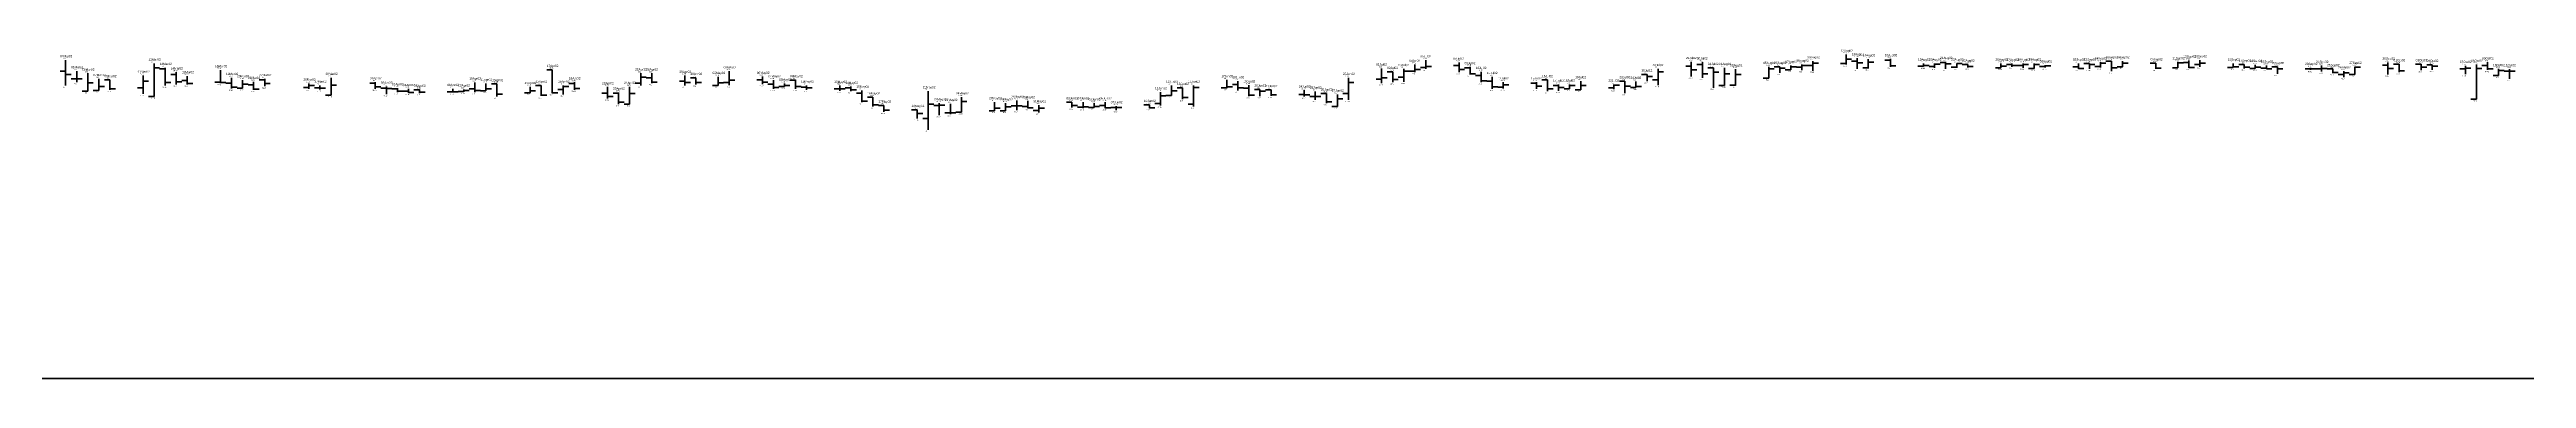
# Model space of a CAD drawing. Header units: inches. Extents: x 0 to 30000, y -20 to 2443.
# Drawn here: x 10144.5 to 10368.5, y 0 to 29.8 of the extents above; entities that cross this region are included whole.
import ezdxf

# ---------------------------------------------------------------- set-up
doc = ezdxf.new("R2010")
doc.units = ezdxf.units.IN
doc.header["$MEASUREMENT"] = 0
for name, color, linetype in [('axis', 7, 'Continuous'), ('DATE', 7, 'Continuous'), ('Graph', 7, 'Continuous'), ('Rate', 7, 'Continuous')]:
    doc.layers.add(name, color=color, linetype=linetype)
doc.styles.get("Standard").update_dxf_attribs({"font": 'arial.ttf'})

msp = doc.modelspace()

# ---------------------------------------------------------------- linework, layer by layer
at = {"layer": 'axis', "color": 7, "lineweight": 35}
msp.add_line((0, 0), (30000, 0), dxfattribs=at)
at = {"layer": 'Graph', "color": 3, "lineweight": 35}
for p, q in [((10307, 29.3), (10307, 28.4)), ((10148, 27.6), (10148, 26)), ((10149, 27.1), (10149, 26.05)), ((10153, 27.4), (10153, 25.75)), ((10153, 26.905), (10153.5, 26.905)), ((10154, 28.5), (10154, 25.505)), ((10154, 28.1), (10154.5, 28.1)), ((10162, 26.99), (10162, 26.26)), ((10170, 27.2), (10170, 25.62)), ((10198, 27.6), (10198, 26.5)), ((10198, 27.25), (10198.5, 27.25)), ((10205, 27.29), (10205, 26.5)), ((10206, 27.79), (10206, 26.535)), ((10206, 26.99), (10206.5, 26.99)), ((10251, 27), (10251, 26.25)), ((10262, 27.2), (10262, 25.205)), ((10265, 27.075), (10264.5, 27.075)), ((10265, 28.05), (10265, 26.72)), ((10265, 27.195), (10265.5, 27.195)), ((10267, 27.25), (10266.5, 27.25)), ((10267, 28), (10267, 26.825)), ((10267, 27.785), (10267.5, 27.785)), ((10268, 27.785), (10267.5, 27.785)), ((10268, 28.39), (10268, 27.7)), ((10268, 27.945), (10268.5, 27.945)), ((10269, 28.12), (10268.5, 28.12)), ((10269, 28.79), (10269, 28)), ((10269, 28.22), (10269.5, 28.22)), ((10283, 26.9), (10283, 26.1)), ((10290, 27.005), (10289.5, 27.005)), ((10290, 28), (10290, 26.525)), ((10290, 27.75), (10290.5, 27.75)), ((10296, 28.1), (10296, 26.51)), ((10296, 27.54), (10296.5, 27.54)), ((10297, 27.99), (10297, 26.5)), ((10297, 27.495), (10297.5, 27.495)), ((10300, 27.15), (10299.5, 27.15)), ((10300, 28.19), (10300, 27.15)), ((10300, 28.02), (10300.5, 28.02)), ((10302, 27.91), (10301.5, 27.91)), ((10302, 28.3), (10302, 27.91)), ((10302, 28.175), (10302.5, 28.175)), ((10303, 28.15), (10302.5, 28.15)), ((10303, 28.4), (10303, 27.9)), ((10303, 28.3), (10303.5, 28.3)), ((10304, 28.31), (10303.5, 28.31)), ((10304, 28.7), (10304, 27.84)), ((10304, 28.525), (10304.5, 28.525)), ((10307, 28.5), (10306.5, 28.5)), ((10307, 28.895), (10307.5, 28.895)), ((10309, 28.1), (10308.5, 28.1)), ((10309, 28.89), (10309, 28.05)), ((10309, 28.615), (10309.5, 28.615)), ((10314, 28.25), (10313.5, 28.25)), ((10314, 28.5), (10314, 28.205)), ((10314, 28.31), (10314.5, 28.31)), ((10315, 28.22), (10314.5, 28.22)), ((10315, 28.5), (10315, 28.1)), ((10315, 28.415), (10315.5, 28.415)), ((10317, 28.15), (10316.5, 28.15)), ((10317, 28.5), (10317, 28.1)), ((10317, 28.49), (10317.5, 28.49)), ((10321, 28.11), (10320.5, 28.11)), ((10321, 28.495), (10321, 28.11)), ((10321, 28.24), (10321.5, 28.24)), ((10323, 28.3), (10322.5, 28.3)), ((10323, 28.49), (10323, 28.11)), ((10323, 28.405), (10323.5, 28.405)), ((10324, 28.035), (10323.5, 28.035)), ((10324, 28.5), (10324, 28.035)), ((10324, 28.385), (10324.5, 28.385)), ((10325, 28.21), (10324.5, 28.21)), ((10325, 28.35), (10325, 28.13)), ((10325, 28.29), (10325.5, 28.29)), ((10330, 28.21), (10329.5, 28.21)), ((10330, 28.6), (10330, 28.125)), ((10330, 28.515), (10330.5, 28.515)), ((10332, 28.2), (10331.5, 28.2)), ((10332, 28.7), (10332, 28.2)), ((10332, 28.51), (10332.5, 28.51)), ((10337, 28.1), (10336.5, 28.1)), ((10337, 28.625), (10337, 28.1)), ((10337, 28.54), (10337.5, 28.54)), ((10339, 28.395), (10338.5, 28.395)), ((10339, 28.8), (10339, 28.2)), ((10339, 28.53), (10339.5, 28.53)), ((10342, 28.135), (10341.5, 28.135)), ((10342, 28.5), (10342, 28.135)), ((10342, 28.195), (10342.5, 28.195)), ((10344, 28.04), (10343.5, 28.04)), ((10344, 28.375), (10344, 28.04)), ((10344, 28.165), (10344.5, 28.165)), ((10349, 28), (10348.5, 28)), ((10349, 28.1), (10349, 27.905)), ((10349, 28), (10349.5, 28)), ((10350, 28), (10349.5, 28)), ((10350, 28.295), (10350, 27.76)), ((10350, 28.05), (10350.5, 28.05)), ((10352, 27.5), (10351.5, 27.5)), ((10352, 27.795), (10352, 27.245)), ((10352, 27.645), (10352.5, 27.645)), ((10353, 27.5), (10352.5, 27.5)), ((10353, 28.195), (10353, 27.5)), ((10353, 28.145), (10353.5, 28.145)), ((10363, 28), (10362.5, 28)), ((10363, 28.285), (10363, 27.525)), ((10363, 28.06), (10363.5, 28.06)), ((10364, 28.39), (10364, 25.25)), ((10364, 28.04), (10364.5, 28.04)), ((10366, 27.4), (10365.5, 27.4)), ((10366, 27.995), (10366, 27.4)), ((10366, 27.855), (10366.5, 27.855)), ((10367, 27.8), (10366.5, 27.8)), ((10367, 27.99), (10367, 27.1)), ((10367, 27.805), (10367.5, 27.805)), ((10148, 26), (10147.5, 26)), ((10148, 26.745), (10148.5, 26.745)), ((10149, 26.05), (10148.5, 26.05)), ((10149, 26.395), (10149.5, 26.395)), ((10153, 26.3), (10152.5, 26.3)), ((10154, 25.505), (10153.5, 25.505)), ((10162, 26.26), (10161.5, 26.26)), ((10162, 26.605), (10162.5, 26.605)), ((10168, 26.325), (10167.5, 26.325)), ((10168, 26.69), (10168, 26.205)), ((10168, 26.495), (10168.5, 26.495)), ((10170, 25.62), (10169.5, 25.62)), ((10170, 26.535), (10170.5, 26.535)), ((10182, 25.95), (10181.5, 25.95)), ((10182, 26.15), (10182, 25.925)), ((10182, 26.06), (10182.5, 26.06)), ((10184, 26.02), (10183.5, 26.02)), ((10184, 26.68), (10184, 26.02)), ((10184, 26.19), (10184.5, 26.19)), ((10188, 25.85), (10187.5, 25.85)), ((10188, 26.38), (10188, 25.85)), ((10188, 26.01), (10188.5, 26.01)), ((10191, 26.13), (10190.5, 26.13)), ((10191, 26.5), (10191, 25.7)), ((10191, 26.42), (10191.5, 26.42)), ((10197, 24.8), (10196.5, 24.8)), ((10197, 26.39), (10197, 24.8)), ((10197, 25.775), (10197.5, 25.775)), ((10198, 26.7), (10197.5, 26.7)), ((10205, 26.505), (10204.5, 26.505)), ((10205, 26.755), (10205.5, 26.755)), ((10206, 26.78), (10205.5, 26.78)), ((10211, 26.4), (10210.5, 26.4)), ((10211, 26.69), (10211, 26.4)), ((10211, 26.51), (10211.5, 26.51)), ((10224, 26), (10224, 22.5)), ((10224, 24.805), (10224.5, 24.805)), ((10225, 24.69), (10224.5, 24.69)), ((10225, 24.895), (10225, 23.81)), ((10225, 24.73), (10225.5, 24.73)), ((10226, 24.85), (10226, 23.9)), ((10227, 25.44), (10227, 24.075)), ((10227, 25.055), (10227.5, 25.055)), ((10230, 25), (10230, 24.2)), ((10231, 24.895), (10231, 24.2)), ((10232, 24.65), (10231.5, 24.65)), ((10232, 25.14), (10232, 24.265)), ((10232, 24.67), (10232.5, 24.67)), ((10234, 24.725), (10234, 24.05)), ((10238, 25), (10238, 24.44)), ((10239, 24.89), (10239, 24.5)), ((10245, 24.88), (10244.5, 24.88)), ((10245, 25.9), (10245, 24.68)), ((10245, 25.565), (10245.5, 25.565)), ((10246, 25.6), (10245.5, 25.6)), ((10246, 26.5), (10246, 25.6)), ((10246, 26.015), (10246.5, 26.015)), ((10248, 24.8), (10247.5, 24.8)), ((10248, 26.5), (10248, 24.6)), ((10248, 26.325), (10248.5, 26.325)), ((10251, 26.3), (10250.5, 26.3)), ((10251, 26.39), (10251.5, 26.39)), ((10259, 25.5), (10258.5, 25.5)), ((10259, 25.96), (10259, 25.2)), ((10259, 25.5), (10259.5, 25.5)), ((10261, 25.7), (10261, 24.6)), ((10261, 25.29), (10261.5, 25.29)), ((10262, 25.77), (10261.5, 25.77)), ((10262, 26.77), (10262.5, 26.77)), ((10276, 26.35), (10275.5, 26.35)), ((10276, 26.795), (10276, 26.225)), ((10276, 26.545), (10276.5, 26.545)), ((10282, 26.2), (10281.5, 26.2)), ((10282, 26.6), (10282, 26.2)), ((10282, 26.485), (10282.5, 26.485)), ((10283, 26.1), (10282.5, 26.1)), ((10283, 26.485), (10283.5, 26.485)), ((10286, 26.3), (10285.5, 26.3)), ((10286, 26.6), (10286, 26.18)), ((10286, 26.52), (10286.5, 26.52)), ((10288, 26.305), (10287.5, 26.305)), ((10288, 26.85), (10288, 26.305)), ((10288, 26.42), (10288.5, 26.42)), ((10296, 26.51), (10295.5, 26.51)), ((10297, 26.52), (10296.5, 26.52)), ((10364, 25.25), (10363.5, 25.25)), ((10224, 23.5), (10223.5, 23.5)), ((10226, 24.025), (10225.5, 24.025)), ((10226, 24.03), (10226.5, 24.03)), ((10227, 24.075), (10226.5, 24.075)), ((10230, 24.2), (10229.5, 24.2)), ((10230, 24.44), (10230.5, 24.44)), ((10231, 24.2), (10230.5, 24.2)), ((10231, 24.575), (10231.5, 24.575)), ((10234, 24.225), (10233.5, 24.225)), ((10234, 24.46), (10234.5, 24.46)), ((10238, 24.55), (10237.5, 24.55)), ((10238, 24.57), (10238.5, 24.57)), ((10239, 24.5), (10238.5, 24.5)), ((10239, 24.6), (10239.5, 24.6)), ((10261, 24.6), (10260.5, 24.6))]:
    msp.add_line(p, q, dxfattribs=at)
at = {"layer": 'Graph', "color": 1, "lineweight": 35}
for p, q in [((10146, 27.805), (10145.5, 27.805)), ((10146, 28.8), (10146, 26.5)), ((10146, 27.48), (10146.5, 27.48)), ((10147, 27.1), (10146.5, 27.1)), ((10147, 27.8), (10147, 26.8)), ((10147, 27.095), (10147.5, 27.095)), ((10150, 27), (10149.5, 27)), ((10150, 27), (10150, 26.115)), ((10155, 28), (10154.5, 28)), ((10155, 28.1), (10155, 26.51)), ((10156, 27.5), (10155.5, 27.5)), ((10156, 27.695), (10156, 26.6)), ((10157, 26.955), (10156.5, 26.955)), ((10157, 27.355), (10157, 26.6)), ((10160, 27.9), (10160, 26.7)), ((10161, 27.195), (10161, 26.215)), ((10164, 27), (10163.5, 27)), ((10164, 27.1), (10164, 26.425)), ((10190, 27.93), (10189.5, 27.93)), ((10190, 27.93), (10190, 25.8)), ((10199, 27.2), (10198.5, 27.2)), ((10199, 27.6), (10199, 26.7)), ((10202, 26.9), (10201.5, 26.9)), ((10202, 27.39), (10202, 26.5)), ((10203, 27.19), (10202.5, 27.19)), ((10203, 27.2), (10203, 26.6)), ((10209, 27.005), (10208.5, 27.005)), ((10209, 27.3), (10209, 26.61)), ((10210, 26.98), (10210, 26.205)), ((10212, 26.995), (10211.5, 26.995)), ((10212, 27), (10212, 26.205)), ((10252, 26.9), (10252, 26.05)), ((10266, 27.735), (10265.5, 27.735)), ((10266, 27.74), (10266, 26.81)), ((10266, 27.045), (10266.5, 27.045)), ((10272, 28.31), (10271.5, 28.31)), ((10272, 28.575), (10272, 27.71)), ((10272, 27.935), (10272.5, 27.935)), ((10273, 28.095), (10272.5, 28.095)), ((10273, 28.175), (10273, 27.5)), ((10273, 27.56), (10273.5, 27.56)), ((10274, 27.4), (10273.5, 27.4)), ((10274, 27.745), (10274, 26.805)), ((10274, 26.925), (10274.5, 26.925)), ((10275, 26.9), (10274.5, 26.9)), ((10275, 27.285), (10275, 26.2)), ((10280, 27), (10279.5, 27)), ((10280, 27), (10280, 26)), ((10287, 26.9), (10286.5, 26.9)), ((10287, 26.9), (10287, 25.8)), ((10289, 27.5), (10288.5, 27.5)), ((10289, 27.5), (10289, 26.9)), ((10289, 27.305), (10289.5, 27.305)), ((10293, 28.25), (10292.5, 28.25)), ((10293, 28.64), (10293, 27.31)), ((10293, 27.925), (10293.5, 27.925)), ((10294, 28.4), (10293.5, 28.4)), ((10294, 28.6), (10294, 27.2)), ((10294, 27.545), (10294.5, 27.545)), ((10295, 28.1), (10294.5, 28.1)), ((10295, 28.1), (10295, 26.3)), ((10295, 27.695), (10295.5, 27.695)), ((10301, 28.2), (10300.5, 28.2)), ((10301, 28.2), (10301, 27.65)), ((10301, 28.06), (10301.5, 28.06)), ((10308, 28.7), (10307.5, 28.7)), ((10308, 28.975), (10308, 28)), ((10308, 28.535), (10308.5, 28.535)), ((10311, 28.8), (10310.5, 28.8)), ((10311, 28.9), (10311, 28.2)), ((10311, 28.27), (10311.5, 28.27)), ((10316, 28.59), (10315.5, 28.59)), ((10316, 28.65), (10316, 28)), ((10316, 28.46), (10316.5, 28.46)), ((10318, 28.405), (10317.5, 28.405)), ((10318, 28.405), (10318, 28.12)), ((10318, 28.22), (10318.5, 28.22)), ((10322, 28.4), (10321.5, 28.4)), ((10322, 28.48), (10322, 28.2)), ((10322, 28.3), (10322.5, 28.3)), ((10328, 28.2), (10327.5, 28.2)), ((10328, 28.5), (10328, 28)), ((10328, 28.03), (10328.5, 28.03)), ((10329, 28.495), (10328.5, 28.495)), ((10329, 28.495), (10329, 28.01)), ((10329, 28.4), (10329.5, 28.4)), ((10331, 28.7), (10330.5, 28.7)), ((10331, 28.7), (10331, 27.8)), ((10331, 28.085), (10331.5, 28.085)), ((10335, 28.51), (10334.5, 28.51)), ((10335, 28.51), (10335, 28)), ((10335, 28.055), (10335.5, 28.055)), ((10338, 28.565), (10337.5, 28.565)), ((10338, 28.775), (10338, 28.1)), ((10338, 28.125), (10338.5, 28.125)), ((10343, 28.4), (10342.5, 28.4)), ((10343, 28.4), (10343, 28.05)), ((10343, 28.145), (10343.5, 28.145)), ((10345, 28.06), (10344.5, 28.06)), ((10345, 28.32), (10345, 28)), ((10345, 28.015), (10345.5, 28.015)), ((10346, 28.18), (10345.5, 28.18)), ((10346, 28.18), (10346, 27.55)), ((10346, 27.995), (10346.5, 27.995)), ((10351, 27.995), (10350.5, 27.995)), ((10351, 27.995), (10351, 27.61)), ((10351, 27.665), (10351.5, 27.665)), ((10356, 28.34), (10355.5, 28.34)), ((10356, 28.59), (10356, 27.505)), ((10356, 28.035), (10356.5, 28.035)), ((10357, 28.44), (10356.5, 28.44)), ((10357, 28.44), (10357, 27.71)), ((10357, 27.815), (10357.5, 27.815)), ((10359, 28.44), (10358.5, 28.44)), ((10359, 28.44), (10359, 27.9)), ((10359, 28.15), (10359.5, 28.15)), ((10360, 28.38), (10359.5, 28.38)), ((10360, 28.38), (10360, 27.91)), ((10360, 28.24), (10360.5, 28.24)), ((10365, 28.3), (10364.5, 28.3)), ((10365, 28.6), (10365, 27.905)), ((10365, 28.015), (10365.5, 28.015)), ((10150, 26.2), (10150.5, 26.2)), ((10155, 26.77), (10155.5, 26.77)), ((10156, 26.825), (10156.5, 26.825)), ((10157, 26.675), (10157.5, 26.675)), ((10160, 26.8), (10159.5, 26.8)), ((10160, 26.775), (10160.5, 26.775)), ((10161, 26.71), (10160.5, 26.71)), ((10161, 26.34), (10161.5, 26.34)), ((10163, 26.57), (10162.5, 26.57)), ((10163, 26.845), (10163, 26.11)), ((10163, 26.155), (10163.5, 26.155)), ((10164, 26.685), (10164.5, 26.685)), ((10169, 26.3), (10168.5, 26.3)), ((10169, 26.5), (10169, 26.13)), ((10169, 26.25), (10169.5, 26.25)), ((10174, 26.7), (10173.5, 26.7)), ((10174, 26.8), (10174, 26.21)), ((10174, 26.39), (10174.5, 26.39)), ((10175, 26.25), (10174.5, 26.25)), ((10175, 26.4), (10175, 25.71)), ((10175, 26.235), (10175.5, 26.235)), ((10176, 26.2), (10175.5, 26.2)), ((10176, 26.265), (10176, 25.9)), ((10176, 25.975), (10176.5, 25.975)), ((10177, 26), (10176.5, 26)), ((10177, 26.19), (10177, 25.83)), ((10177, 25.87), (10177.5, 25.87)), ((10178, 26.1), (10177.5, 26.1)), ((10178, 26.125), (10178, 25.8)), ((10178, 25.91), (10178.5, 25.91)), ((10181, 25.94), (10180.5, 25.94)), ((10181, 26.2), (10181, 25.86)), ((10181, 25.915), (10181.5, 25.915)), ((10183, 26.2), (10182.5, 26.2)), ((10183, 26.78), (10183, 25.9)), ((10183, 26.06), (10183.5, 26.06)), ((10185, 26.64), (10184.5, 26.64)), ((10185, 26.64), (10185, 25.5)), ((10185, 25.72), (10185.5, 25.72)), ((10189, 26.5), (10188.5, 26.5)), ((10189, 26.5), (10189, 25.55)), ((10189, 25.62), (10189.5, 25.62)), ((10190, 25.85), (10190.5, 25.85)), ((10192, 26.69), (10191.5, 26.69)), ((10192, 26.79), (10192, 26.12)), ((10192, 26.225), (10192.5, 26.225)), ((10195, 25.8), (10194.5, 25.8)), ((10195, 26.365), (10195, 25.31)), ((10195, 25.5), (10195.5, 25.5)), ((10196, 25.8), (10195.5, 25.8)), ((10196, 25.88), (10196, 24.8)), ((10196, 25), (10196.5, 25)), ((10199, 26.8), (10199.5, 26.8)), ((10202, 26.785), (10202.5, 26.785)), ((10203, 26.78), (10203.5, 26.78)), ((10209, 26.79), (10209.5, 26.79)), ((10210, 26.61), (10209.5, 26.61)), ((10210, 26.315), (10210.5, 26.315)), ((10212, 26.41), (10212.5, 26.41)), ((10213, 26.34), (10212.5, 26.34)), ((10213, 26.5), (10213, 26.1)), ((10213, 26.29), (10213.5, 26.29)), ((10216, 26.205), (10215.5, 26.205)), ((10216, 26.485), (10216, 26.025)), ((10216, 26.19), (10216.5, 26.19)), ((10217, 26.3), (10216.5, 26.3)), ((10217, 26.395), (10217, 26)), ((10217, 26.11), (10217.5, 26.11)), ((10218, 25.805), (10217.5, 25.805)), ((10218, 26.05), (10218, 25)), ((10218, 25.07), (10218.5, 25.07)), ((10219, 25.44), (10218.5, 25.44)), ((10219, 25.44), (10219, 24.6)), ((10219, 24.74), (10219.5, 24.74)), ((10220, 24.7), (10219.5, 24.7)), ((10220, 24.7), (10220, 24.11)), ((10233, 25.1), (10233, 24.45)), ((10237, 24.995), (10236.5, 24.995)), ((10237, 24.995), (10237, 24.515)), ((10237, 24.685), (10237.5, 24.685)), ((10240, 24.7), (10239.5, 24.7)), ((10240, 24.99), (10240, 24.435)), ((10241, 24.64), (10241, 24.28)), ((10244, 24.755), (10243.5, 24.755)), ((10244, 24.755), (10244, 24.45)), ((10247, 26.295), (10246.5, 26.295)), ((10247, 26.3), (10247, 25.25)), ((10247, 25.405), (10247.5, 25.405)), ((10252, 26.6), (10251.5, 26.6)), ((10252, 26.285), (10252.5, 26.285)), ((10253, 26.25), (10252.5, 26.25)), ((10253, 26.52), (10253, 25.525)), ((10253, 25.625), (10253.5, 25.625)), ((10254, 26.15), (10253.5, 26.15)), ((10254, 26.15), (10254, 25.535)), ((10254, 25.99), (10254.5, 25.99)), ((10255, 26.1), (10254.5, 26.1)), ((10255, 26.1), (10255, 25.56)), ((10255, 25.645), (10255.5, 25.645)), ((10258, 25.7), (10257.5, 25.7)), ((10258, 26.065), (10258, 25.51)), ((10258, 25.655), (10258.5, 25.655)), ((10260, 25.79), (10259.5, 25.79)), ((10260, 25.79), (10260, 24.9)), ((10260, 25.025), (10260.5, 25.025)), ((10275, 26.385), (10275.5, 26.385)), ((10279, 26.7), (10278.5, 26.7)), ((10279, 26.8), (10279, 26.2)), ((10279, 26.45), (10279.5, 26.45)), ((10280, 26.21), (10280.5, 26.21)), ((10281, 26.5), (10280.5, 26.5)), ((10281, 26.59), (10281, 26.015)), ((10281, 26.315), (10281.5, 26.315)), ((10287, 26.445), (10287.5, 26.445)), ((10220, 24.28), (10220.5, 24.28)), ((10223, 24.3), (10222.5, 24.3)), ((10223, 24.3), (10223, 23.515)), ((10223, 23.975), (10223.5, 23.975)), ((10233, 24.6), (10232.5, 24.6)), ((10233, 24.475), (10233.5, 24.475)), ((10240, 24.465), (10240.5, 24.465)), ((10241, 24.5), (10240.5, 24.5)), ((10241, 24.495), (10241.5, 24.495)), ((10244, 24.485), (10244.5, 24.485))]:
    msp.add_line(p, q, dxfattribs=at)

# ---------------------------------------------------------------- texts
at = {"layer": 'DATE'}
for s, p in [('04Mar02', (10145.5, 29.05)), ('05Jul02', (10268.5, 29.04)), ('09Aug02', (10303.5, 28.95)), ('12Aug02', (10306.5, 29.55)), ('13Aug02', (10307.5, 29.225)), ('14Aug02', (10308.5, 29.14)), ('16Aug02', (10310.5, 29.15)), ('05Sep02', (10330.5, 28.95)), ('06Sep02', (10331.5, 28.95)), ('12Sep02', (10337.5, 29.025)), ('13Sep02', (10338.5, 29.05)), ('05Mar02', (10146.5, 28.05)), ('06Mar02', (10147.5, 27.85)), ('07Mar02', (10148.5, 27.35)), ('08Mar02', (10149.5, 27.25)), ('11Mar02', (10152.5, 27.65)), ('12Mar02', (10153.5, 28.75)), ('13Mar02', (10154.5, 28.35)), ('14Mar02', (10155.5, 27.945)), ('15Mar02', (10156.5, 27.605)), ('18Mar02', (10159.5, 28.15)), ('19Mar02', (10160.5, 27.445)), ('20Mar02', (10161.5, 27.24)), ('21Mar02', (10162.5, 27.095)), ('22Mar02', (10163.5, 27.35)), ('26Mar02', (10167.5, 26.94)), ('27Mar02', (10168.5, 26.75)), ('28Mar02', (10169.5, 27.45)), ('01Apr02', (10173.5, 27.05)), ('10Apr02', (10182.5, 27.03)), ('11Apr02', (10183.5, 26.93)), ('12Apr02', (10184.5, 26.89)), ('16Apr02', (10188.5, 26.75)), ('17Apr02', (10189.5, 28.18)), ('18Apr02', (10190.5, 26.75)), ('19Apr02', (10191.5, 27.04)), ('25Apr02', (10197.5, 27.85)), ('26Apr02', (10198.5, 27.85)), ('29Apr02', (10201.5, 27.64)), ('30Apr02', (10202.5, 27.45)), ('02May02', (10204.5, 27.54)), ('03May02', (10205.5, 28.04)), ('06May02', (10208.5, 27.55)), ('07May02', (10209.5, 27.23)), ('08May02', (10210.5, 26.94)), ('09May02', (10211.5, 27.25)), ('10May02', (10212.5, 26.75)), ('13May02', (10215.5, 26.735)), ('12Jun02', (10245.5, 26.75)), ('14Jun02', (10247.5, 26.75)), ('17Jun02', (10250.5, 27.25)), ('18Jun02', (10251.5, 27.15)), ('19Jun02', (10252.5, 26.77)), ('28Jun02', (10261.5, 27.45)), ('01Jul02', (10264.5, 28.3)), ('02Jul02', (10265.5, 27.99)), ('03Jul02', (10266.5, 28.25)), ('04Jul02', (10267.5, 28.64)), ('08Jul02', (10271.5, 28.825)), ('09Jul02', (10272.5, 28.425)), ('10Jul02', (10273.5, 27.995)), ('11Jul02', (10274.5, 27.535)), ('12Jul02', (10275.5, 27.045)), ('15Jul02', (10278.5, 27.05)), ('16Jul02', (10279.5, 27.25)), ('17Jul02', (10280.5, 26.84)), ('18Jul02', (10281.5, 26.85)), ('19Jul02', (10282.5, 27.15)), ('22Jul02', (10285.5, 26.85)), ('23Jul02', (10286.5, 27.15)), ('24Jul02', (10287.5, 27.1)), ('25Jul02', (10288.5, 27.75)), ('26Jul02', (10289.5, 28.25)), ('29Jul02', (10292.5, 28.89)), ('30Jul02', (10293.5, 28.85)), ('31Jul02', (10294.5, 28.35)), ('01Aug02', (10295.5, 28.35)), ('02Aug02', (10296.5, 28.24)), ('05Aug02', (10299.5, 28.44)), ('06Aug02', (10300.5, 28.45)), ('07Aug02', (10301.5, 28.55)), ('08Aug02', (10302.5, 28.65)), ('19Aug02', (10313.5, 28.75)), ('20Aug02', (10314.5, 28.75)), ('21Aug02', (10315.5, 28.9)), ('22Aug02', (10316.5, 28.75)), ('23Aug02', (10317.5, 28.655)), ('26Aug02', (10320.5, 28.745)), ('27Aug02', (10321.5, 28.73)), ('28Aug02', (10322.5, 28.74)), ('29Aug02', (10323.5, 28.75)), ('30Aug02', (10324.5, 28.6)), ('02Sep02', (10327.5, 28.75)), ('03Sep02', (10328.5, 28.745)), ('04Sep02', (10329.5, 28.85)), ('09Sep02', (10334.5, 28.76)), ('11Sep02', (10336.5, 28.875)), ('16Sep02', (10341.5, 28.75)), ('17Sep02', (10342.5, 28.65)), ('18Sep02', (10343.5, 28.625)), ('19Sep02', (10344.5, 28.57)), ('20Sep02', (10345.5, 28.43)), ('23Sep02', (10348.5, 28.35)), ('24Sep02', (10349.5, 28.545)), ('25Sep02', (10350.5, 28.245)), ('26Sep02', (10351.5, 28.045)), ('27Sep02', (10352.5, 28.445)), ('30Sep02', (10355.5, 28.84)), ('01Oct02', (10356.5, 28.69)), ('03Oct02', (10358.5, 28.69)), ('04Oct02', (10359.5, 28.63)), ('07Oct02', (10362.5, 28.535)), ('08Oct02', (10363.5, 28.64)), ('09Oct02', (10364.5, 28.85)), ('10Oct02', (10365.5, 28.245)), ('11Oct02', (10366.5, 28.24)), ('02Apr02', (10174.5, 26.65)), ('03Apr02', (10175.5, 26.515)), ('04Apr02', (10176.5, 26.44)), ('05Apr02', (10177.5, 26.375)), ('08Apr02', (10180.5, 26.45)), ('09Apr02', (10181.5, 26.4)), ('15Apr02', (10187.5, 26.63)), ('22Apr02', (10194.5, 26.615)), ('23Apr02', (10195.5, 26.13)), ('24Apr02', (10196.5, 26.64)), ('14May02', (10216.5, 26.645)), ('15May02', (10217.5, 26.3)), ('16May02', (10218.5, 25.69)), ('17May02', (10219.5, 24.95)), ('20May02', (10222.5, 24.55)), ('21May02', (10223.5, 26.25)), ('22May02', (10224.5, 25.145)), ('23May02', (10225.5, 25.1)), ('24May02', (10226.5, 25.69)), ('27May02', (10229.5, 25.25)), ('28May02', (10230.5, 25.145)), ('29May02', (10231.5, 25.39)), ('30May02', (10232.5, 25.35)), ('31May02', (10233.5, 24.975)), ('03Jun02', (10236.5, 25.245)), ('04Jun02', (10237.5, 25.25)), ('05Jun02', (10238.5, 25.14)), ('06Jun02', (10239.5, 25.24)), ('07Jun02', (10240.5, 24.89)), ('10Jun02', (10243.5, 25.005)), ('11Jun02', (10244.5, 26.15)), ('13Jun02', (10246.5, 26.55)), ('20Jun02', (10253.5, 26.4)), ('21Jun02', (10254.5, 26.35)), ('24Jun02', (10257.5, 26.315)), ('25Jun02', (10258.5, 26.21)), ('26Jun02', (10259.5, 26.04)), ('27Jun02', (10260.5, 25.95))]:
    msp.add_text(s, height=0.2, dxfattribs=at).set_placement(p)
at = {"layer": 'Rate'}
for s, p in [('58.6', (10306.75, 29.4)), ('57.95', (10307.75, 29.075)), ('57.6', (10145.75, 28.9)), ('55.6', (10146.75, 27.9)), ('55.2', (10147.75, 27.7)), ('54.2', (10148.75, 27.2)), ('54', (10149.75, 27.1)), ('54.8', (10152.75, 27.5)), ('57', (10153.75, 28.6)), ('56.2', (10154.75, 28.2)), ('55.39', (10155.75, 27.795)), ('54.71', (10156.75, 27.455)), ('55.8', (10159.75, 28)), ('54.39', (10160.75, 27.295)), ('53.98', (10161.75, 27.09)), ('53.69', (10162.75, 26.945)), ('54.2', (10163.75, 27.2)), ('53.38', (10167.75, 26.79)), ('54.4', (10169.75, 27.3)), ('53.6', (10173.75, 26.9)), ('53.56', (10182.75, 26.88)), ('53.36', (10183.75, 26.78)), ('55.86', (10189.75, 28.03)), ('53.58', (10191.75, 26.89)), ('55.2', (10197.75, 27.7)), ('55.2', (10198.75, 27.7)), ('54.78', (10201.75, 27.49)), ('54.4', (10202.75, 27.3)), ('54.58', (10204.75, 27.39)), ('55.58', (10205.75, 27.89)), ('54.6', (10208.75, 27.4)), ('53.96', (10209.75, 27.08)), ('53.38', (10210.75, 26.79)), ('54', (10211.75, 27.1)), ('54', (10250.75, 27.1)), ('53.8', (10251.75, 27)), ('54.4', (10261.75, 27.3)), ('56.1', (10264.75, 28.15)), ('55.48', (10265.75, 27.84)), ('56', (10266.75, 28.1)), ('56.78', (10267.75, 28.49)), ('55.4', (10267.75, 27.5)), ('57.58', (10268.75, 28.89)), ('56', (10268.75, 27.8)), ('57.15', (10271.75, 28.675)), ('55.42', (10271.75, 27.51)), ('56.35', (10272.75, 28.275)), ('55', (10272.75, 27.3)), ('55.49', (10273.75, 27.845)), ('54.57', (10274.75, 27.385)), ('53.59', (10275.75, 26.895)), ('53.6', (10278.75, 26.9)), ('54', (10279.75, 27.1)), ('53.8', (10282.75, 27)), ('53.8', (10286.75, 27)), ('53.7', (10287.75, 26.95)), ('55', (10288.75, 27.6)), ('56', (10289.75, 28.1)), ('57.28', (10292.75, 28.74)), ('54.62', (10292.75, 27.11)), ('57.2', (10293.75, 28.7)), ('54.4', (10293.75, 27)), ('56.2', (10294.75, 28.2)), ('56.2', (10295.75, 28.2)), ('55.98', (10296.75, 28.09)), ('56.38', (10299.75, 28.29)), ('54.3', (10299.75, 26.95)), ('56.4', (10300.75, 28.3)), ('55.3', (10300.75, 27.45)), ('56.6', (10301.75, 28.4)), ('55.82', (10301.75, 27.71)), ('56.8', (10302.75, 28.5)), ('55.8', (10302.75, 27.7)), ('57.4', (10303.75, 28.8)), ('55.68', (10303.75, 27.64)), ('56.8', (10306.75, 28.2)), ('56', (10307.75, 27.8)), ('57.78', (10308.75, 28.99)), ('56.1', (10308.75, 27.85)), ('57.8', (10310.75, 29)), ('56.4', (10310.75, 28)), ('57', (10313.75, 28.6)), ('56.41', (10313.75, 28.005)), ('57', (10314.75, 28.6)), ('56.2', (10314.75, 27.9)), ('57.3', (10315.75, 28.75)), ('56', (10315.75, 27.8)), ('57', (10316.75, 28.6)), ('56.2', (10316.75, 27.9)), ('56.81', (10317.75, 28.505)), ('56.24', (10317.75, 27.92)), ('56.99', (10320.75, 28.595)), ('56.22', (10320.75, 27.91)), ('56.96', (10321.75, 28.58)), ('56.4', (10321.75, 28)), ('56.98', (10322.75, 28.59)), ('56.22', (10322.75, 27.91)), ('57', (10323.75, 28.6)), ('56.07', (10323.75, 27.835)), ('56.7', (10324.75, 28.45)), ('56.26', (10324.75, 27.93)), ('57', (10327.75, 28.6)), ('56', (10327.75, 27.8)), ('56.99', (10328.75, 28.595)), ('56.02', (10328.75, 27.81)), ('57.2', (10329.75, 28.7)), ('56.25', (10329.75, 27.925)), ('57.4', (10330.75, 28.8)), ('55.6', (10330.75, 27.6)), ('57.4', (10331.75, 28.8)), ('56.4', (10331.75, 28)), ('57.02', (10334.75, 28.61)), ('56', (10334.75, 27.8)), ('57.25', (10336.75, 28.725)), ('56.2', (10336.75, 27.9)), ('57.55', (10337.75, 28.875)), ('56.2', (10337.75, 27.9)), ('57.6', (10338.75, 28.9)), ('56.4', (10338.75, 28)), ('57', (10341.75, 28.6)), ('56.27', (10341.75, 27.935)), ('56.8', (10342.75, 28.5)), ('56.1', (10342.75, 27.85)), ('56.75', (10343.75, 28.475)), ('56.08', (10343.75, 27.84)), ('56.64', (10344.75, 28.42)), ('56', (10344.75, 27.8)), ('56.36', (10345.75, 28.28)), ('55.1', (10345.75, 27.35)), ('56.2', (10348.75, 28.2)), ('55.81', (10348.75, 27.705)), ('56.59', (10349.75, 28.395)), ('55.52', (10349.75, 27.56)), ('55.99', (10350.75, 28.095)), ('55.22', (10350.75, 27.41)), ('55.59', (10351.75, 27.895)), ('54.49', (10351.75, 27.045)), ('56.39', (10352.75, 28.295)), ('55', (10352.75, 27.3)), ('57.18', (10355.75, 28.69)), ('55.01', (10355.75, 27.305)), ('56.88', (10356.75, 28.54)), ('55.42', (10356.75, 27.51)), ('56.88', (10358.75, 28.54)), ('55.8', (10358.75, 27.7)), ('56.76', (10359.75, 28.48)), ('55.82', (10359.75, 27.71)), ('56.57', (10362.75, 28.385)), ('55.05', (10362.75, 27.325)), ('56.78', (10363.75, 28.49)), ('57.2', (10364.75, 28.7)), ('55.81', (10364.75, 27.705)), ('55.99', (10365.75, 28.095)), ('54.8', (10365.75, 27.2)), ('55.98', (10366.75, 28.09)), ('54.2', (10366.75, 26.9)), ('53', (10145.75, 26.3)), ('53.6', (10146.75, 26.6)), ('52', (10147.75, 25.8)), ('52.1', (10148.75, 25.85)), ('52.23', (10149.75, 25.915)), ('51.5', (10152.75, 25.55)), ('51.01', (10153.75, 25.305)), ('53.02', (10154.75, 26.31)), ('53.2', (10155.75, 26.4)), ('53.2', (10156.75, 26.4)), ('53.4', (10159.75, 26.5)), ('52.43', (10160.75, 26.015)), ('52.52', (10161.75, 26.06)), ('52.22', (10162.75, 25.91)), ('52.85', (10163.75, 26.225)), ('52.41', (10167.75, 26.005)), ('53', (10168.75, 26.6)), ('52.26', (10168.75, 25.93)), ('51.24', (10169.75, 25.42)), ('52.42', (10173.75, 26.01)), ('52.8', (10174.75, 26.5)), ('51.42', (10174.75, 25.51)), ('52.53', (10175.75, 26.365)), ('51.8', (10175.75, 25.7)), ('52.38', (10176.75, 26.29)), ('51.66', (10176.75, 25.63)), ('52.25', (10177.75, 26.225)), ('51.6', (10177.75, 25.6)), ('52.4', (10180.75, 26.3)), ('51.72', (10180.75, 25.66)), ('52.3', (10181.75, 26.25)), ('51.85', (10181.75, 25.725)), ('51.8', (10182.75, 25.7)), ('52.04', (10183.75, 25.82)), ('53.28', (10184.75, 26.74)), ('51', (10184.75, 25.3)), ('52.76', (10187.75, 26.48)), ('51.7', (10187.75, 25.65)), ('53', (10188.75, 26.6)), ('51.1', (10188.75, 25.35)), ('51.6', (10189.75, 25.6)), ('53', (10190.75, 26.6)), ('51.4', (10190.75, 25.5)), ('52.24', (10191.75, 25.92)), ('52.73', (10194.75, 26.465)), ('50.62', (10194.75, 25.11)), ('49.6', (10195.75, 24.6)), ('51.76', (10195.75, 25.98)), ('49.6', (10196.75, 24.6)), ('52.78', (10196.75, 26.49)), ('53', (10197.75, 26.3)), ('53.4', (10198.75, 26.5)), ('53', (10201.75, 26.3)), ('53.2', (10202.75, 26.4)), ('53', (10204.75, 26.3)), ('53.07', (10205.75, 26.335)), ('53.22', (10208.75, 26.41)), ('52.41', (10209.75, 26.005)), ('52.8', (10210.75, 26.2)), ('52.41', (10211.75, 26.005)), ('53', (10212.75, 26.6)), ('52.2', (10212.75, 25.9)), ('52.97', (10215.75, 26.585)), ('52.05', (10215.75, 25.825)), ('52.79', (10216.75, 26.495)), ('52', (10216.75, 25.8)), ('52.1', (10217.75, 26.15)), ('50', (10217.75, 24.8)), ('50.88', (10218.75, 25.54)), ('49.4', (10219.75, 24.8)), ('52', (10223.75, 26.1)), ('49.79', (10224.75, 24.995)), ('49.7', (10225.75, 24.95)), ('50.88', (10226.75, 25.54)), ('50', (10229.75, 25.1)), ('49.79', (10230.75, 24.995)), ('50.28', (10231.75, 25.24)), ('50.2', (10232.75, 25.2)), ('49.45', (10233.75, 24.825)), ('49.99', (10236.75, 25.095)), ('50', (10237.75, 25.1)), ('49.78', (10238.75, 24.99)), ('49.98', (10239.75, 25.09)), ('49.28', (10240.75, 24.74)), ('49.51', (10243.75, 24.855)), ('51.8', (10244.75, 26)), ('53', (10245.75, 26.6)), ('51.2', (10245.75, 25.4)), ('52.6', (10246.75, 26.4)), ('50.5', (10246.75, 25.05)), ('53', (10247.75, 26.6)), ('52.5', (10250.75, 26.05)), ('52.1', (10251.75, 25.85)), ('53.04', (10252.75, 26.62)), ('51.05', (10252.75, 25.325)), ('52.3', (10253.75, 26.25)), ('51.07', (10253.75, 25.335)), ('52.2', (10254.75, 26.2)), ('51.12', (10254.75, 25.36)), ('52.13', (10257.75, 26.165)), ('51.02', (10257.75, 25.31)), ('51.92', (10258.75, 26.06)), ('50.4', (10258.75, 25)), ('49.8', (10259.75, 24.7)), ('51.58', (10259.75, 25.89)), ('51.4', (10260.75, 25.8)), ('50.41', (10261.75, 25.005)), ('53.44', (10264.75, 26.52)), ('53.62', (10265.75, 26.61)), ('53.65', (10266.75, 26.625)), ('53.61', (10273.75, 26.605)), ('52.4', (10274.75, 26)), ('52.45', (10275.75, 26.025)), ('52.4', (10278.75, 26)), ('52', (10279.75, 25.8)), ('53.18', (10280.75, 26.69)), ('52.03', (10280.75, 25.815)), ('53.2', (10281.75, 26.7)), ('52.4', (10281.75, 26)), ('52.2', (10282.75, 25.9)), ('53.2', (10285.75, 26.7)), ('52.36', (10285.75, 25.98)), ('51.6', (10286.75, 25.6)), ('52.61', (10287.75, 26.105)), ('53.8', (10288.75, 26.7)), ('53.05', (10289.75, 26.325)), ('52.6', (10294.75, 26.1)), ('53.02', (10295.75, 26.31)), ('53', (10296.75, 26.3)), ('50.5', (10363.75, 25.05)), ('49.2', (10218.75, 24.4)), ('48.22', (10219.75, 23.91)), ('48.6', (10222.75, 24.4)), ('47.03', (10222.75, 23.315)), ('45', (10223.75, 22.3)), ('47.62', (10224.75, 23.61)), ('47.8', (10225.75, 23.7)), ('48.15', (10226.75, 23.875)), ('48.4', (10229.75, 24)), ('48.4', (10230.75, 24)), ('48.53', (10231.75, 24.065)), ('48.9', (10232.75, 24.25)), ('48.1', (10233.75, 23.85)), ('49.03', (10236.75, 24.315)), ('48.88', (10237.75, 24.24)), ('49', (10238.75, 24.3)), ('48.87', (10239.75, 24.235)), ('48.56', (10240.75, 24.08)), ('48.9', (10243.75, 24.25)), ('49.36', (10244.75, 24.48)), ('49.2', (10247.75, 24.4)), ('49.2', (10260.75, 24.4))]:
    msp.add_text(s, height=0.1, dxfattribs=at).set_placement(p)

doc.saveas('drawing.dxf')
